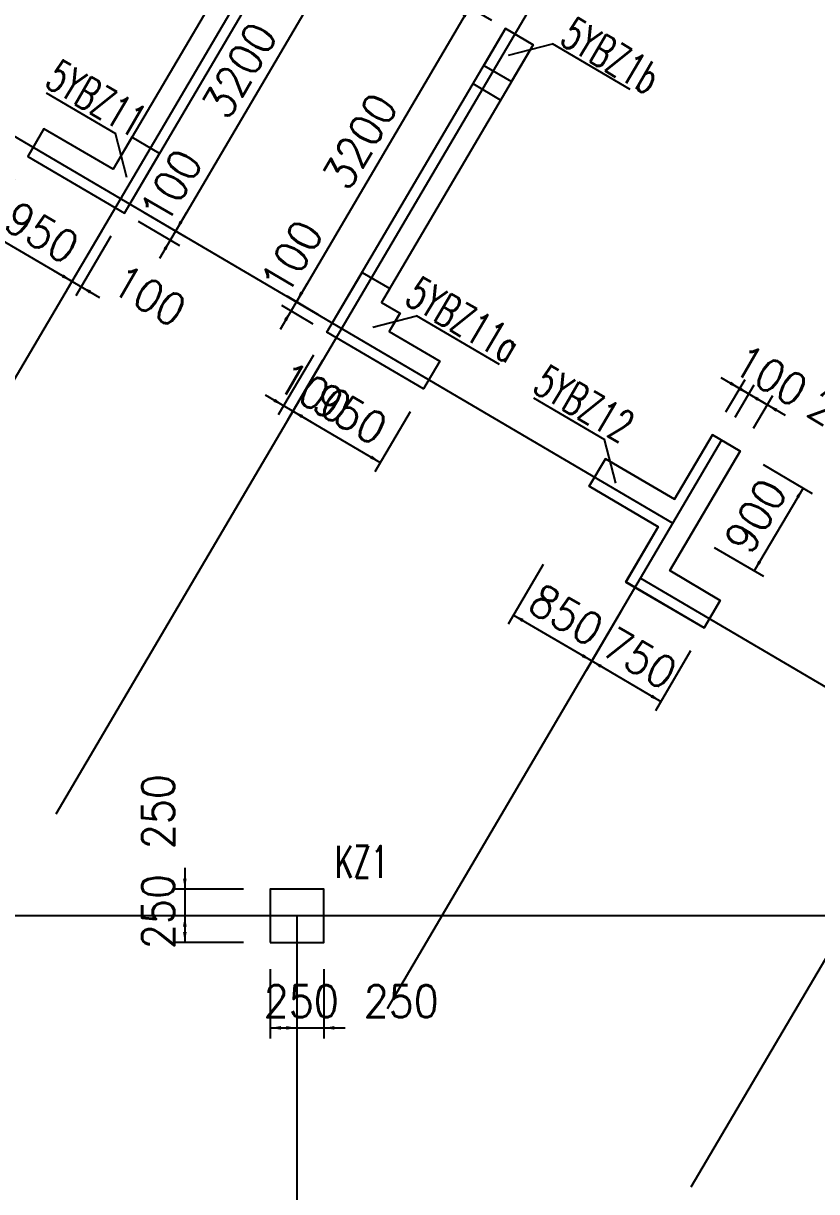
# Model space of a CAD drawing. Extents: x 387171 to 699106, y 11966 to 245688.
# Drawn here: x 504596 to 512024, y 158903 to 169852 of the extents above; entities that cross this region are included whole.
import ezdxf

# ---------------------------------------------------------------- set-up
doc = ezdxf.new("R2010")
doc.units = 0
doc.header["$LTSCALE"] = 100
doc.header["$MEASUREMENT"] = 0
doc.linetypes.add('DASHED', pattern=[19.05, 12.7, -6.35])
for name, color, linetype in [('b边缘构件', 235, 'Continuous'), ('COLU', 7, 'Continuous'), ('COLU_DASH', 9, 'DASHED'), ('DIM', 3, 'Continuous'), ('DOTE', 253, 'Continuous'), ('NUM', 7, 'Continuous'), ('wall-主楼', 2, 'Continuous'), ('Y阴影', 254, 'Continuous'), ('小尺寸', 4, 'Continuous'), ('边缘构件标注', 1, 'Continuous')]:
    doc.layers.add(name, color=color, linetype=linetype)
doc.styles.get("Standard").update_dxf_attribs({"font": 'standard'})
doc.dimstyles.get("Standard").update_dxf_attribs({"dimtxt": 300, "dimasz": 100, "dimexe": 100, "dimexo": 250, "dimgap": 100, "dimtad": 0, "dimtoh": 1, "dimdec": 0, "dimdsep": 46, "dimcen": 0.09, "dimclrt": 7, "dimadec": 0, "dimazin": 0, "dimtfac": 1, "dimtdec": 4, "dimtofl": 0, "dimtmove": 0, "dimatfit": 3, "dimfxl": 1, "dimtolj": 1, "dimtzin": 0, "dimarcsym": 0})

# ---------------------------------------------------------------- blocks, each defined once
blk = doc.blocks.new('*D3420')
at = {"layer": '小尺寸', "color": 0, "linetype": 'ByBlock', "lineweight": -2}
for p, q in [((509464, 164782), (509135, 164221)), ((510197, 164351), (509868, 163790)), ((509186, 164307), (509918, 163877))]:
    blk.add_line(p, q, dxfattribs=at)
for points in [[(509186, 164307), (509280, 164271), (509263, 164242)], [(509918, 163877), (509824, 163913), (509841, 163942)]]:
    blk.add_solid(points, dxfattribs=at)
at = {"layer": '小尺寸', "color": 7, "linetype": 'Continuous', "lineweight": -2, "insert": (509679, 164308), "char_height": 300, "width": 566.67, "attachment_point": 5, "rotation": 329.5454}
blk.add_mtext('850', dxfattribs=at)
blk = doc.blocks.new('*D3056')
at = {"layer": '小尺寸', "color": 0, "linetype": 'ByBlock', "lineweight": -2}
for p, q in [((510197, 164351), (509868, 163790)), ((510844, 163971), (510514, 163410)), ((509918, 163877), (510565, 163496))]:
    blk.add_line(p, q, dxfattribs=at)
for points in [[(509918, 163877), (510013, 163840), (509996, 163812)], [(510565, 163496), (510470, 163533), (510487, 163562)]]:
    blk.add_solid(points, dxfattribs=at)
at = {"layer": '小尺寸', "color": 7, "linetype": 'Continuous', "lineweight": -2, "insert": (510368, 163902), "char_height": 300, "width": 566.67, "attachment_point": 5, "rotation": 329.5454}
blk.add_mtext('750', dxfattribs=at)
blk = doc.blocks.new('*D1645')
at = {"layer": '小尺寸', "color": 0, "linetype": 'ByBlock', "lineweight": -2}
for p, q in [((507312, 166743), (506982, 166183)), ((507398, 166692), (507068, 166132)), ((506860, 166370), (507291, 166117))]:
    blk.add_line(p, q, dxfattribs=at)
for points in [[(507033, 166269), (506938, 166305), (506955, 166334)], [(507119, 166218), (507214, 166182), (507197, 166153)]]:
    blk.add_solid(points, dxfattribs=at)
at = {"layer": '小尺寸', "color": 7, "linetype": 'Continuous', "lineweight": -2, "insert": (507320, 166390), "char_height": 300, "width": 476.67, "attachment_point": 5, "rotation": 329.546}
blk.add_mtext('100', dxfattribs=at)
blk = doc.blocks.new('*D1408')
at = {"layer": '小尺寸', "color": 0, "linetype": 'ByBlock', "lineweight": -2}
for p, q in [((507398, 166692), (507068, 166132)), ((507119, 166218), (507938, 165737)), ((508217, 166211), (507887, 165650))]:
    blk.add_line(p, q, dxfattribs=at)
for points in [[(507119, 166218), (507214, 166182), (507197, 166153)], [(507938, 165737), (507843, 165773), (507860, 165802)]]:
    blk.add_solid(points, dxfattribs=at)
at = {"layer": '小尺寸', "color": 7, "linetype": 'Continuous', "lineweight": -2, "insert": (507655, 166193), "char_height": 300, "width": 556.67, "attachment_point": 5, "rotation": 329.546}
blk.add_mtext('950', dxfattribs=at)
blk = doc.blocks.new('*D2198')
at = {"layer": '小尺寸', "color": 0, "linetype": 'ByBlock', "lineweight": -2}
for p, q in [((504510, 168390), (504181, 167830)), ((504231, 167916), (505050, 167435)), ((505329, 167909), (504999, 167348))]:
    blk.add_line(p, q, dxfattribs=at)
for points in [[(504231, 167916), (504326, 167880), (504309, 167851)], [(505050, 167435), (504955, 167471), (504972, 167500)]]:
    blk.add_solid(points, dxfattribs=at)
at = {"layer": '小尺寸', "color": 7, "linetype": 'Continuous', "lineweight": -2, "insert": (504767, 167891), "char_height": 300, "width": 556.67, "attachment_point": 5, "rotation": 329.5447}
blk.add_mtext('950', dxfattribs=at)
blk = doc.blocks.new('*D2377')
at = {"layer": '小尺寸', "color": 0, "linetype": 'ByBlock', "lineweight": -2}
for p, q in [((505329, 167909), (504999, 167348)), ((505415, 167858), (505086, 167298)), ((504878, 167536), (505309, 167283))]:
    blk.add_line(p, q, dxfattribs=at)
for points in [[(505050, 167435), (504955, 167471), (504972, 167500)], [(505136, 167384), (505231, 167348), (505214, 167319)]]:
    blk.add_solid(points, dxfattribs=at)
at = {"layer": '小尺寸', "color": 7, "linetype": 'Continuous', "lineweight": -2, "insert": (505772, 167300), "char_height": 300, "width": 476.67, "attachment_point": 5, "rotation": 329.5447}
blk.add_mtext('100', dxfattribs=at)
blk = doc.blocks.new('*D423')
at = {"layer": '小尺寸', "color": 0, "linetype": 'ByBlock', "lineweight": -2}
for p, q in [((507344, 170842), (507731, 170615)), ((507644, 170665), (506022, 167907)), ((505722, 168084), (506109, 167856))]:
    blk.add_line(p, q, dxfattribs=at)
for points in [[(507644, 170665), (507608, 170571), (507579, 170588)], [(506022, 167907), (506059, 168002), (506087, 167985)]]:
    blk.add_solid(points, dxfattribs=at)
at = {"layer": '小尺寸', "color": 7, "linetype": 'Continuous', "lineweight": -2, "insert": (506618, 169413), "char_height": 300, "width": 780, "attachment_point": 5, "rotation": 59.5454}
blk.add_mtext('3200', dxfattribs=at)
blk = doc.blocks.new('*D609')
at = {"layer": '小尺寸', "color": 0, "linetype": 'ByBlock', "lineweight": -2}
for p, q in [((505722, 168084), (506109, 167856)), ((506124, 168079), (505870, 167648)), ((505671, 167997), (506058, 167770))]:
    blk.add_line(p, q, dxfattribs=at)
for points in [[(506022, 167907), (506059, 168002), (506087, 167985)], [(505972, 167821), (505935, 167726), (505907, 167743)]]:
    blk.add_solid(points, dxfattribs=at)
at = {"layer": '小尺寸', "color": 7, "linetype": 'Continuous', "lineweight": -2, "insert": (505978, 168325), "char_height": 300, "width": 476.67, "attachment_point": 5, "rotation": 59.5454}
blk.add_mtext('100', dxfattribs=at)
blk = doc.blocks.new('*D359')
at = {"layer": '小尺寸', "color": 0, "linetype": 'ByBlock', "lineweight": -2}
for p, q in [((508982, 169879), (508687, 170052)), ((508774, 170002), (507152, 167243)), ((507360, 167121), (507065, 167294))]:
    blk.add_line(p, q, dxfattribs=at)
for points in [[(508774, 170002), (508737, 169907), (508708, 169924)], [(507152, 167243), (507188, 167338), (507217, 167321)]]:
    blk.add_solid(points, dxfattribs=at)
at = {"layer": '小尺寸', "color": 7, "linetype": 'Continuous', "lineweight": -2, "insert": (507747, 168749), "char_height": 300, "width": 780, "attachment_point": 5, "rotation": 59.5454}
blk.add_mtext('3200', dxfattribs=at)
blk = doc.blocks.new('*D1114')
at = {"layer": '小尺寸', "color": 0, "linetype": 'ByBlock', "lineweight": -2}
for p, q in [((507253, 167415), (507000, 166984)), ((507309, 167034), (507015, 167208)), ((507360, 167121), (507065, 167294))]:
    blk.add_line(p, q, dxfattribs=at)
for points in [[(507152, 167243), (507188, 167338), (507217, 167321)], [(507101, 167157), (507065, 167062), (507036, 167079)]]:
    blk.add_solid(points, dxfattribs=at)
at = {"layer": '小尺寸', "color": 7, "linetype": 'Continuous', "lineweight": -2, "insert": (507108, 167661), "char_height": 300, "width": 476.67, "attachment_point": 5, "rotation": 59.5454}
blk.add_mtext('100', dxfattribs=at)
blk = doc.blocks.new('*D2208')
at = {"layer": '小尺寸', "color": 0, "linetype": 'ByBlock', "lineweight": -2}
for p, q in [((511523, 165717), (511983, 165446)), ((511897, 165497), (511440, 164721)), ((511066, 164941), (511527, 164671))]:
    blk.add_line(p, q, dxfattribs=at)
for points in [[(511897, 165497), (511860, 165402), (511832, 165419)], [(511440, 164721), (511477, 164816), (511505, 164799)]]:
    blk.add_solid(points, dxfattribs=at)
at = {"layer": '小尺寸', "color": 7, "linetype": 'Continuous', "lineweight": -2, "insert": (511453, 165236), "char_height": 300, "width": 556.67, "attachment_point": 5, "rotation": 59.5454}
blk.add_mtext('900', dxfattribs=at)
blk = doc.blocks.new('*D3124')
at = {"layer": '小尺寸', "color": 0, "linetype": 'ByBlock', "lineweight": -2}
for p, q in [((511734, 166176), (511217, 166480)), ((511261, 166161), (511440, 166465)), ((511434, 166059), (511613, 166364))]:
    blk.add_line(p, q, dxfattribs=at)
for points in [[(511390, 166379), (511295, 166415), (511312, 166444)], [(511562, 166277), (511657, 166241), (511640, 166212)]]:
    blk.add_solid(points, dxfattribs=at)
at = {"layer": '小尺寸', "color": 7, "linetype": 'Continuous', "lineweight": -2, "insert": (512293, 166137), "char_height": 300, "width": 566.67, "attachment_point": 5, "rotation": 329.5454}
blk.add_mtext('200', dxfattribs=at)
blk = doc.blocks.new('*D2710')
at = {"layer": '小尺寸', "color": 0, "linetype": 'ByBlock', "lineweight": -2}
for p, q in [((511562, 166277), (511131, 166531)), ((511175, 166211), (511354, 166516)), ((511261, 166161), (511440, 166465))]:
    blk.add_line(p, q, dxfattribs=at)
for points in [[(511303, 166430), (511209, 166466), (511226, 166495)], [(511390, 166379), (511484, 166342), (511467, 166314)]]:
    blk.add_solid(points, dxfattribs=at)
at = {"layer": '小尺寸', "color": 7, "linetype": 'Continuous', "lineweight": -2, "insert": (511591, 166551), "char_height": 300, "width": 476.67, "attachment_point": 5, "rotation": 329.5454}
blk.add_mtext('100', dxfattribs=at)
blk = doc.blocks.new('*D2809')
at = {"layer": 'DIM', "color": 0, "linetype": 'ByBlock', "lineweight": -2}
for p, q in [((506108, 161938), (506108, 161288)), ((506658, 161738), (506008, 161738)), ((506658, 161488), (506008, 161488))]:
    blk.add_line(p, q, dxfattribs=at)
for points in [[(506108, 161738), (506091, 161838), (506125, 161838)], [(506108, 161488), (506125, 161388), (506091, 161388)]]:
    blk.add_solid(points, dxfattribs=at)
at = {"layer": 'DIM', "color": 7, "linetype": 'Continuous', "lineweight": -2, "insert": (505858, 162464), "char_height": 300, "width": 566.67, "attachment_point": 5, "rotation": 90}
blk.add_mtext('250', dxfattribs=at)
blk = doc.blocks.new('*D2557')
at = {"layer": 'DIM', "color": 0, "linetype": 'ByBlock', "lineweight": -2}
for p, q in [((506658, 161488), (506008, 161488)), ((506108, 161488), (506108, 161238)), ((506658, 161238), (506008, 161238))]:
    blk.add_line(p, q, dxfattribs=at)
for points in [[(506108, 161488), (506125, 161388), (506091, 161388)], [(506108, 161238), (506091, 161338), (506125, 161338)]]:
    blk.add_solid(points, dxfattribs=at)
at = {"layer": 'DIM', "color": 7, "linetype": 'Continuous', "lineweight": -2, "insert": (505858, 161528), "char_height": 300, "width": 566.67, "attachment_point": 5, "rotation": 90}
blk.add_mtext('250', dxfattribs=at)
blk = doc.blocks.new('*D2755')
at = {"layer": 'DIM', "color": 0, "linetype": 'ByBlock', "lineweight": -2}
for p, q in [((506908, 160988), (506908, 160338)), ((507158, 160988), (507158, 160338)), ((506908, 160438), (507158, 160438))]:
    blk.add_line(p, q, dxfattribs=at)
for points in [[(506908, 160438), (507008, 160455), (507008, 160421)], [(507158, 160438), (507058, 160421), (507058, 160455)]]:
    blk.add_solid(points, dxfattribs=at)
at = {"layer": 'DIM', "color": 7, "linetype": 'Continuous', "lineweight": -2, "insert": (507198, 160688), "char_height": 300, "width": 566.67, "attachment_point": 5}
blk.add_mtext('250', dxfattribs=at)
blk = doc.blocks.new('*D3647')
at = {"layer": 'DIM', "color": 0, "linetype": 'ByBlock', "lineweight": -2}
for p, q in [((507158, 160988), (507158, 160338)), ((507408, 160988), (507408, 160338)), ((506958, 160438), (507608, 160438))]:
    blk.add_line(p, q, dxfattribs=at)
for points in [[(507158, 160438), (507058, 160421), (507058, 160455)], [(507408, 160438), (507508, 160455), (507508, 160421)]]:
    blk.add_solid(points, dxfattribs=at)
at = {"layer": 'DIM', "color": 7, "linetype": 'Continuous', "lineweight": -2, "insert": (508134, 160688), "char_height": 300, "width": 566.67, "attachment_point": 5}
blk.add_mtext('250', dxfattribs=at)

msp = doc.modelspace()

# ---------------------------------------------------------------- hatches: boundary and pattern name
at = {"layer": 'Y阴影'}
h = msp.add_hatch(dxfattribs=at)
h.set_pattern_fill('ANSI31', color=256, scale=25, angle=-30.45463, style=0)
h.set_pattern_definition([])
h.paths.add_polyline_path([(509110.9, 169803.1), (508908.2, 169458.3), (509166.8, 169306.3), (509369.5, 169651.1)], flags=0)
h = msp.add_hatch(dxfattribs=at)
h.set_pattern_fill('ANSI31', color=256, scale=25, angle=-30.45463, style=0)
h.set_pattern_definition([])
h.paths.add_polyline_path([(504636.7, 168605.7), (505541.8, 168073.5), (505871.3, 168633.8), (505612.7, 168785.9), (505435.3, 168484.2), (504788.8, 168864.3)], flags=0)
h = msp.add_hatch(dxfattribs=at)
h.set_pattern_fill('ANSI31', color=256, scale=25, angle=-30.45463, style=0)
h.set_pattern_definition([])
h.paths.add_polyline_path([(508026.4, 167366.7), (507950.5, 167237.7), (508122.9, 167136.3), (508021.4, 166963.6), (508495.5, 166684.9), (508343.4, 166426.3), (507438.3, 166958.4), (507767.8, 167518.8)], flags=0)
h = msp.add_hatch(dxfattribs=at)
h.set_pattern_fill('ANSI31', color=256, scale=25, angle=-30.45463, style=0)
h.set_pattern_definition([])
h.paths.add_polyline_path([(510970.4, 164186.1), (510237.7, 164616.9), (510541.6, 165133.8), (509895.1, 165513.9), (510047.1, 165772.5), (510693.7, 165392.4), (511048.5, 165995.8), (511307.1, 165843.7), (510648.4, 164723.5), (511122.5, 164444.7)], flags=0)

# ---------------------------------------------------------------- linework, layer by layer
at = {"layer": 'b边缘构件'}
for points in [[(509110.9, 169803.1), (508908.2, 169458.3), (509166.8, 169306.3), (509369.5, 169651.1), (509110.9, 169803.1)], [(504636.7, 168605.7), (505541.8, 168073.5), (505871.3, 168633.8), (505612.7, 168785.9), (505435.3, 168484.2), (504788.8, 168864.3), (504636.7, 168605.7)]]:
    msp.add_lwpolyline(points, dxfattribs=at)
for points in [[(508026.4, 167366.7), (507950.5, 167237.7), (508122.9, 167136.3), (508021.4, 166963.6), (508495.5, 166684.9), (508343.4, 166426.3), (507438.3, 166958.4), (507767.8, 167518.8)], [(510970.4, 164186.1), (510237.7, 164616.9), (510541.6, 165133.8), (509895.1, 165513.9), (510047.1, 165772.5), (510693.7, 165392.4), (511048.5, 165995.8), (511307.1, 165843.7), (510648.4, 164723.5), (511122.5, 164444.7)]]:
    msp.add_lwpolyline(points, close=True, dxfattribs=at)
at = {"layer": 'COLU'}
msp.add_lwpolyline([(506908.1, 161237.9), (507408.1, 161237.9), (507408.1, 161737.9), (506908.1, 161737.9)], close=True, dxfattribs=at)
at = {"layer": 'COLU_DASH'}
msp.add_line((509065.4, 169133.9), (508806.8, 169285.9), dxfattribs=at)
at = {"layer": 'DOTE'}
for p, q in [((483053.9, 181411.6), (510678.3, 165169)), ((508243.3, 172865.4), (502829.5, 163657.9)), ((510312.2, 171648.9), (504898.4, 162441.4)), ((516260.2, 168151.6), (510846.4, 158944.1)), ((511134.7, 165945.1), (508001.7, 160616.8)), ((510374.2, 164651.8), (528701.7, 153875.6)), ((532758.1, 161487.9), (490788.5, 161487.9)), ((507158.1, 161487.9), (507158.1, 146357.9))]:
    msp.add_line(p, q, dxfattribs=at)
at = {"layer": 'wall-主楼'}
for points in [[(506955.8, 171070.3), (505435.3, 168484.2), (504788.8, 168864.3), (504636.7, 168605.7), (505541.8, 168073.5), (507214.5, 170918.2)], [(507950.3, 167237.4), (508122.7, 167136), (508021.4, 166963.6), (508495.5, 166684.9), (508343.4, 166426.2), (507438.3, 166958.4), (509110.9, 169803.1), (509369.5, 169651.1)], [(511307.1, 165843.7), (511048.5, 165995.8), (510693.7, 165392.4), (510047.1, 165772.5), (509895.1, 165513.9), (510541.6, 165133.8), (510237.5, 164616.5), (510970.2, 164185.7), (511122.3, 164444.3), (510648.2, 164723.1)]]:
    msp.add_lwpolyline(points, close=True, dxfattribs=at)
at = {"layer": '边缘构件标注', "color": 200}
for p, q in [((509138.9, 169554.7), (509549.5, 169661.3)), ((510278.7, 169232.5), (509549.5, 169661.3)), ((504809.1, 169200.4), (505458, 168818.8)), ((505564.6, 168408.2), (505458, 168818.8)), ((507867.2, 167004.3), (508277.8, 167110.9)), ((509055, 166653.9), (508277.8, 167110.9)), ((509373.5, 166342.6), (510037, 165952.5)), ((510143.5, 165541.8), (510037, 165952.5))]:
    msp.add_line(p, q, dxfattribs=at)

# ---------------------------------------------------------------- texts
at = {"layer": 'NUM', "color": 200, "width": 0.7}
msp.add_text('KZ1', height=300, dxfattribs=at).set_placement((507514.1, 161844))
at = {"layer": '边缘构件标注', "color": 200, "width": 0.7}
for s, p in [('5YBZ1b', (509605.2, 169665)), ('5YBZ11', (504782.6, 169267.2)), ('5YBZ11a', (508153.5, 167233.3)), ('5YBZ12', (509349.9, 166405.7))]:
    msp.add_text(s, height=300, rotation=329.54537, dxfattribs=at).set_placement(p)

# ---------------------------------------------------------------- dimensions: what is measured, and where the dimension line sits
at = {"layer": 'DIM', "color": 200}
for p1, p2, picture, middle in [((506908.1, 161737.9), (506908.1, 161487.9), '*D2809', (505858.1, 161956)), ((506908.1, 161487.9), (506908.1, 161237.9), '*D2557', (505858.1, 161019.9)), ((506908.1, 161237.9), (507158.1, 161237.9), '*D2755', (506690, 160687.9)), ((507158.1, 161237.9), (507408.1, 161237.9), '*D3647', (507626.1, 160687.9))]:
    dim = msp.add_aligned_dim(p1=p1, p2=p2, distance=-800, dimstyle='Standard', dxfattribs=at)
    dim.commit()
    dim.dimension.update_dxf_attribs({"geometry": picture, "text_midpoint": middle})
at = {"layer": '小尺寸'}
for base, p1, p2, angle, picture, middle in [((506022.4, 167907), (507128.3, 170968.9), (505506.3, 168210.4), 59.54537, '*D423', (506617.8, 169412.9)), ((507151.6, 167243), (509197.1, 169752.5), (507575.2, 166994), 59.54537, '*D359', (507747, 168749)), ((505971.7, 167820.8), (505506.3, 168210.4), (505455.6, 168124.2), 59.54537, '*D609', (505781.5, 167990.6)), ((507100.9, 167156.8), (507575.2, 166994), (507524.5, 166907.8), 59.54537, '*D1114', (506910.7, 167326.7)), ((511303.5, 166429.5), (511134.7, 165945.1), (511048.5, 165995.8), 149.54537, '*D2710', (511256.1, 166747.4)), ((511389.7, 166378.8), (511307.1, 165843.7), (511134.7, 165945.1), 149.54537, '*D3124', (511876.8, 166382.4)), ((511440.4, 164721.3), (511307.1, 165843.7), (510850.9, 165067.9), 59.54537, '*D2208', (511453, 165235.9))]:
    dim = msp.add_linear_dim(base=base, p1=p1, p2=p2, angle=angle, dimstyle='Standard', dxfattribs=at)
    dim.commit()
    dim.dimension.update_dxf_attribs({"geometry": picture, "text_midpoint": middle})
for p1, p2, picture, middle in [((504636.7, 168605.7), (505455.6, 168124.2), '*D2198', (504767.4, 167890.9)), ((505455.6, 168124.2), (505541.8, 168073.5), '*D2377', (505437.1, 167497.1)), ((507438.3, 166958.4), (507524.5, 166907.7), '*D1645', (506985.5, 166586.7)), ((507524.5, 166907.7), (508343.4, 166426.3), '*D1408', (507655.2, 166192.9)), ((509591.2, 164997.1), (510323.9, 164566.2), '*D3420', (509678.8, 164307.5)), ((510323.9, 164566.2), (510970.4, 164186.1), '*D3056', (510368.4, 163902))]:
    dim = msp.add_aligned_dim(p1=p1, p2=p2, distance=-800, dimstyle='Standard', dxfattribs=at)
    dim.commit()
    dim.dimension.update_dxf_attribs({"geometry": picture, "text_midpoint": middle})

doc.saveas('drawing.dxf')
